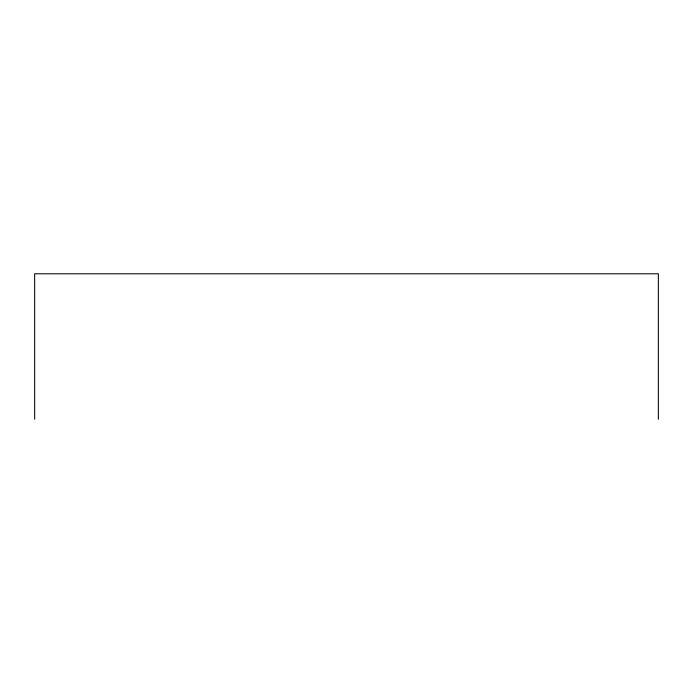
<?xml version="1.0" encoding="UTF-8"?>
<svg xmlns="http://www.w3.org/2000/svg" width="693" height="693" viewBox="0 0 693 693"><rect width="100%" height="100%" fill="white"/><g stroke="black" fill="none" stroke-linecap="round" stroke-linejoin="round"><path stroke-width="1.04" d="M658.35 419.204L658.35 273.796L34.65 273.796L34.65 419.204"/></g></svg>
